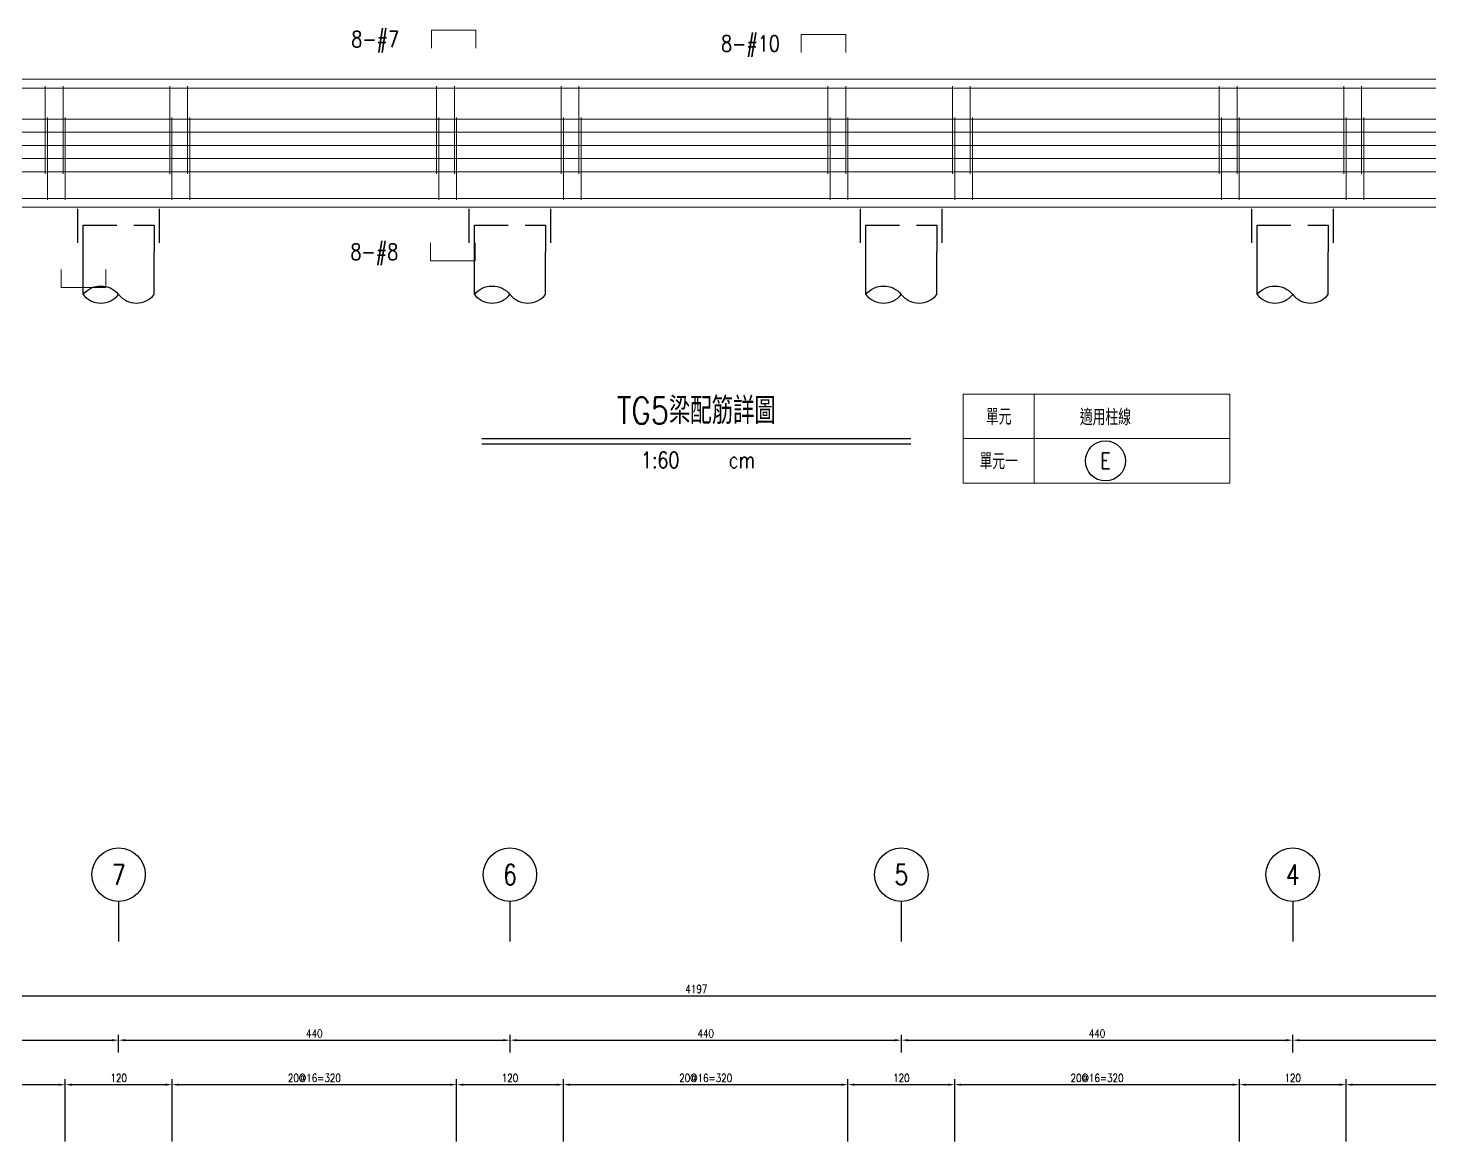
# Model space of a CAD drawing. Extents: x -4754 to 4976, y -19960 to 3841.
# Drawn here: x 1082 to 2658, y -15345 to -14087 of the extents above; entities that cross this region are included whole.
import ezdxf
from ezdxf.enums import TextEntityAlignment as Align

# ---------------------------------------------------------------- set-up
doc = ezdxf.new("R2010")
doc.units = 0
doc.header["$LTSCALE"] = 3
doc.linetypes.add('DASHED', pattern=[19.05, 12.7, -6.35])
doc.layers.get('0').update_dxf_attribs({"linetype": 'CONTINUOUS'})
doc.layers.add('HB_0', color=7, linetype='CONTINUOUS', transparency=0.5)
for name, color, linetype in [('HB_DIM', 1, 'CONTINUOUS'), ('HB_SYMBOLS', 7, 'CONTINUOUS'), ('HB_TXT_CTEXT', 2, 'CONTINUOUS'), ('鋼筋', 3, 'CONTINUOUS')]:
    doc.layers.add(name, color=color, linetype=linetype)
doc.styles.get("Standard").update_dxf_attribs({"font": 'ROMANS.shx', "width": 0.8, "bigfont": 'chineset.shx'})
doc.dimstyles.new('30', dxfattribs={"dimscale": 3, "dimtxt": 3, "dimasz": 2.5, "dimexe": 2, "dimexo": 2, "dimgap": 1, "dimtad": 1, "dimdsep": 46, "dimtxsty": 'Standard', "dimcen": 0, "dimclrd": 256, "dimclre": 256, "dimclrt": 2, "dimadec": 0, "dimazin": 0, "dimtfac": 1, "dimtix": 1, "dimtmove": 2, "dimatfit": 3, "dimfxl": 1, "dimtolj": 1, "dimtzin": 0, "dimarcsym": 0})

# ---------------------------------------------------------------- blocks, each defined once
blk = doc.blocks.new('pile_vertical')
at = {"color": 252, "linetype": 'DASHED'}
for p, q in [((-46, -40), (-46, 0)), ((46, -40), (46, 0))]:
    blk.add_line(p, q, dxfattribs=at)
at = {"linetype": 'Continuous'}
for p, q in [((-40, -98.1), (-40, -50)), ((40, -98.1), (40, -50))]:
    blk.add_line(p, q, dxfattribs=at)
at = {"color": 252, "linetype": 'DASHED'}
blk.add_lwpolyline([(-40, -50), (-40, -20), (40, -20), (40, -50)], dxfattribs=at)
at = {"linetype": 'Continuous'}
for points in [[(-40, -98.1, -0.48), (0, -98.1, 0.48), (40, -98.1, 0.48)], [(-40, -98.1, 0.48), (0, -98.1, 0.48)]]:
    blk.add_lwpolyline(points, format="xyb", dxfattribs=at)
blk = doc.blocks.new('title_beam')
at = {"color": 3, "linetype": 'Continuous'}
blk.add_line((-241.2, 0), (241.2, 0), dxfattribs=at)
at = {"color": 1, "linetype": 'Continuous'}
blk.add_line((-241.2, -6), (241.2, -6), dxfattribs=at)
at = {"color": 3, "linetype": 'Continuous', "width": 0.8}
blk.add_attdef('TITLE', text='', height=30, dxfattribs=at).set_placement((0, 33), align=Align.MIDDLE)
at = {"linetype": 'Continuous', "width": 0.8}
blk.add_attdef('SCALE', text='', height=18, dxfattribs=at).set_placement((-40.6, -24), align=Align.MIDDLE)
blk.add_attdef('CM', (36.5, -33), '', height=18, dxfattribs=at)
blk = doc.blocks.new('line_tag')
at = {"layer": 'HB_SYMBOLS', "color": 4, "linetype": 'Continuous'}
blk.add_circle((0, 0), 22.5, dxfattribs=at)
at = {"color": 4, "linetype": 'Continuous', "width": 0.8}
blk.add_attdef('A', text='', height=18, dxfattribs=at).set_placement((0, 0), align=Align.MIDDLE)
blk = doc.blocks.new('line_guide')
at = {"color": 4, "linetype": 'Continuous'}
blk.add_line((0, 0), (0, -45), dxfattribs=at)
blk.add_circle((0, 30), 30, dxfattribs=at)
at = {"color": 4, "linetype": 'Continuous', "width": 0.8}
blk.add_attdef('A', text='', height=22.5, dxfattribs=at).set_placement((0, 30), align=Align.MIDDLE)
blk = doc.blocks.new('*D392')
at = {"layer": 'HB_DIM', "linetype": 'Continuous', "lineweight": -2}
for p, q in [((803.6, -15338.8), (803.6, -15268.8)), ((1123.6, -15338.8), (1123.6, -15268.8)), ((811.1, -15274.8), (1116.1, -15274.8))]:
    blk.add_line(p, q, dxfattribs=at)
at = {"layer": 'HB_DIM'}
for points in [[(811.1, -15273.6), (811.1, -15276.1), (803.6, -15274.8)], [(1116.1, -15276.1), (1116.1, -15273.6), (1123.6, -15274.8)]]:
    blk.add_solid(points, dxfattribs=at)
at = {"layer": 'HB_DIM', "color": 2, "linetype": 'Continuous', "insert": (963.6, -15267.3), "char_height": 9, "attachment_point": 5, "rotation": 0}
blk.add_mtext('\\A1;20@16=320', dxfattribs=at)
blk = doc.blocks.new('*D393')
at = {"layer": 'HB_DIM', "linetype": 'Continuous', "lineweight": -2}
for p, q in [((1123.6, -15338.8), (1123.6, -15268.8)), ((1243.6, -15338.8), (1243.6, -15268.8)), ((1131.1, -15274.8), (1236.1, -15274.8))]:
    blk.add_line(p, q, dxfattribs=at)
at = {"layer": 'HB_DIM'}
for points in [[(1131.1, -15273.6), (1131.1, -15276.1), (1123.6, -15274.8)], [(1236.1, -15276.1), (1236.1, -15273.6), (1243.6, -15274.8)]]:
    blk.add_solid(points, dxfattribs=at)
at = {"layer": 'HB_DIM', "color": 2, "linetype": 'Continuous', "insert": (1183.6, -15267.3), "char_height": 9, "attachment_point": 5, "rotation": 0}
blk.add_mtext('\\A1;120', dxfattribs=at)
blk = doc.blocks.new('*D394')
at = {"layer": 'HB_DIM', "linetype": 'Continuous', "lineweight": -2}
for p, q in [((1243.6, -15338.8), (1243.6, -15268.8)), ((1563.6, -15338.8), (1563.6, -15268.8)), ((1251.1, -15274.8), (1556.1, -15274.8))]:
    blk.add_line(p, q, dxfattribs=at)
at = {"layer": 'HB_DIM'}
for points in [[(1251.1, -15273.6), (1251.1, -15276.1), (1243.6, -15274.8)], [(1556.1, -15276.1), (1556.1, -15273.6), (1563.6, -15274.8)]]:
    blk.add_solid(points, dxfattribs=at)
at = {"layer": 'HB_DIM', "color": 2, "linetype": 'Continuous', "insert": (1403.6, -15267.3), "char_height": 9, "attachment_point": 5, "rotation": 0}
blk.add_mtext('\\A1;20@16=320', dxfattribs=at)
blk = doc.blocks.new('*D395')
at = {"layer": 'HB_DIM', "linetype": 'Continuous', "lineweight": -2}
for p, q in [((1563.6, -15338.8), (1563.6, -15268.8)), ((1683.6, -15338.8), (1683.6, -15268.8)), ((1571.1, -15274.8), (1676.1, -15274.8))]:
    blk.add_line(p, q, dxfattribs=at)
at = {"layer": 'HB_DIM'}
for points in [[(1571.1, -15273.6), (1571.1, -15276.1), (1563.6, -15274.8)], [(1676.1, -15276.1), (1676.1, -15273.6), (1683.6, -15274.8)]]:
    blk.add_solid(points, dxfattribs=at)
at = {"layer": 'HB_DIM', "color": 2, "linetype": 'Continuous', "insert": (1623.6, -15267.3), "char_height": 9, "attachment_point": 5, "rotation": 0}
blk.add_mtext('\\A1;120', dxfattribs=at)
blk = doc.blocks.new('*D396')
at = {"layer": 'HB_DIM', "linetype": 'Continuous', "lineweight": -2}
for p, q in [((1683.6, -15338.8), (1683.6, -15268.8)), ((2003.6, -15338.8), (2003.6, -15268.8)), ((1691.1, -15274.8), (1996.1, -15274.8))]:
    blk.add_line(p, q, dxfattribs=at)
at = {"layer": 'HB_DIM'}
for points in [[(1691.1, -15273.6), (1691.1, -15276.1), (1683.6, -15274.8)], [(1996.1, -15276.1), (1996.1, -15273.6), (2003.6, -15274.8)]]:
    blk.add_solid(points, dxfattribs=at)
at = {"layer": 'HB_DIM', "color": 2, "linetype": 'Continuous', "insert": (1843.6, -15267.3), "char_height": 9, "attachment_point": 5, "rotation": 0}
blk.add_mtext('\\A1;20@16=320', dxfattribs=at)
blk = doc.blocks.new('*D397')
at = {"layer": 'HB_DIM', "linetype": 'Continuous', "lineweight": -2}
for p, q in [((2003.6, -15338.8), (2003.6, -15268.8)), ((2123.6, -15338.8), (2123.6, -15268.8)), ((2011.1, -15274.8), (2116.1, -15274.8))]:
    blk.add_line(p, q, dxfattribs=at)
at = {"layer": 'HB_DIM'}
for points in [[(2011.1, -15273.6), (2011.1, -15276.1), (2003.6, -15274.8)], [(2116.1, -15276.1), (2116.1, -15273.6), (2123.6, -15274.8)]]:
    blk.add_solid(points, dxfattribs=at)
at = {"layer": 'HB_DIM', "color": 2, "linetype": 'Continuous', "insert": (2063.6, -15267.3), "char_height": 9, "attachment_point": 5, "rotation": 0}
blk.add_mtext('\\A1;120', dxfattribs=at)
blk = doc.blocks.new('*D398')
at = {"layer": 'HB_DIM', "linetype": 'Continuous', "lineweight": -2}
for p, q in [((2123.6, -15338.8), (2123.6, -15268.8)), ((2443.6, -15338.8), (2443.6, -15268.8)), ((2131.1, -15274.8), (2436.1, -15274.8))]:
    blk.add_line(p, q, dxfattribs=at)
at = {"layer": 'HB_DIM'}
for points in [[(2131.1, -15273.6), (2131.1, -15276.1), (2123.6, -15274.8)], [(2436.1, -15276.1), (2436.1, -15273.6), (2443.6, -15274.8)]]:
    blk.add_solid(points, dxfattribs=at)
at = {"layer": 'HB_DIM', "color": 2, "linetype": 'Continuous', "insert": (2283.6, -15267.3), "char_height": 9, "attachment_point": 5, "rotation": 0}
blk.add_mtext('\\A1;20@16=320', dxfattribs=at)
blk = doc.blocks.new('*D399')
at = {"layer": 'HB_DIM', "linetype": 'Continuous', "lineweight": -2}
for p, q in [((2443.6, -15338.8), (2443.6, -15268.8)), ((2563.6, -15338.8), (2563.6, -15268.8)), ((2451.1, -15274.8), (2556.1, -15274.8))]:
    blk.add_line(p, q, dxfattribs=at)
at = {"layer": 'HB_DIM'}
for points in [[(2451.1, -15273.6), (2451.1, -15276.1), (2443.6, -15274.8)], [(2556.1, -15276.1), (2556.1, -15273.6), (2563.6, -15274.8)]]:
    blk.add_solid(points, dxfattribs=at)
at = {"layer": 'HB_DIM', "color": 2, "linetype": 'Continuous', "insert": (2503.6, -15267.3), "char_height": 9, "attachment_point": 5, "rotation": 0}
blk.add_mtext('\\A1;120', dxfattribs=at)
blk = doc.blocks.new('*D400')
at = {"layer": 'HB_DIM', "linetype": 'Continuous', "lineweight": -2}
for p, q in [((2563.6, -15338.8), (2563.6, -15268.8)), ((2883.6, -15338.8), (2883.6, -15268.8)), ((2571.1, -15274.8), (2876.1, -15274.8))]:
    blk.add_line(p, q, dxfattribs=at)
at = {"layer": 'HB_DIM'}
for points in [[(2571.1, -15273.6), (2571.1, -15276.1), (2563.6, -15274.8)], [(2876.1, -15276.1), (2876.1, -15273.6), (2883.6, -15274.8)]]:
    blk.add_solid(points, dxfattribs=at)
at = {"layer": 'HB_DIM', "color": 2, "linetype": 'Continuous', "insert": (2723.6, -15267.3), "char_height": 9, "attachment_point": 5, "rotation": 0}
blk.add_mtext('\\A1;20@16=320', dxfattribs=at)
blk = doc.blocks.new('*D406')
at = {"layer": 'HB_DIM', "linetype": 'Continuous', "lineweight": -2}
for p, q in [((-265.4, -15338.8), (-265.4, -15168.8)), ((-257.9, -15174.8), (3924.1, -15174.8)), ((3931.6, -15338.8), (3931.6, -15168.8))]:
    blk.add_line(p, q, dxfattribs=at)
at = {"layer": 'HB_DIM'}
for points in [[(-257.9, -15173.6), (-257.9, -15176.1), (-265.4, -15174.8)], [(3924.1, -15176.1), (3924.1, -15173.6), (3931.6, -15174.8)]]:
    blk.add_solid(points, dxfattribs=at)
at = {"layer": 'HB_DIM', "color": 2, "linetype": 'Continuous', "insert": (1833.1, -15167.3), "char_height": 9, "attachment_point": 5, "rotation": 0}
blk.add_mtext('\\A1;4197', dxfattribs=at)
blk = doc.blocks.new('*D410')
at = {"layer": 'HB_DIM', "linetype": 'Continuous', "lineweight": -2}
for p, q in [((743.6, -15238.8), (743.6, -15218.8)), ((751.1, -15224.8), (1176.1, -15224.8)), ((1183.6, -15238.8), (1183.6, -15218.8))]:
    blk.add_line(p, q, dxfattribs=at)
at = {"layer": 'HB_DIM'}
for points in [[(751.1, -15223.6), (751.1, -15226.1), (743.6, -15224.8)], [(1176.1, -15226.1), (1176.1, -15223.6), (1183.6, -15224.8)]]:
    blk.add_solid(points, dxfattribs=at)
at = {"layer": 'HB_DIM', "color": 2, "linetype": 'Continuous', "insert": (963.6, -15217.3), "char_height": 9, "attachment_point": 5, "rotation": 0}
blk.add_mtext('\\A1;440', dxfattribs=at)
blk = doc.blocks.new('*D411')
at = {"layer": 'HB_DIM', "linetype": 'Continuous', "lineweight": -2}
for p, q in [((1183.6, -15238.8), (1183.6, -15218.8)), ((1191.1, -15224.8), (1616.1, -15224.8)), ((1623.6, -15238.8), (1623.6, -15218.8))]:
    blk.add_line(p, q, dxfattribs=at)
at = {"layer": 'HB_DIM'}
for points in [[(1191.1, -15223.6), (1191.1, -15226.1), (1183.6, -15224.8)], [(1616.1, -15226.1), (1616.1, -15223.6), (1623.6, -15224.8)]]:
    blk.add_solid(points, dxfattribs=at)
at = {"layer": 'HB_DIM', "color": 2, "linetype": 'Continuous', "insert": (1403.6, -15217.3), "char_height": 9, "attachment_point": 5, "rotation": 0}
blk.add_mtext('\\A1;440', dxfattribs=at)
blk = doc.blocks.new('*D412')
at = {"layer": 'HB_DIM', "linetype": 'Continuous', "lineweight": -2}
for p, q in [((1623.6, -15238.8), (1623.6, -15218.8)), ((1631.1, -15224.8), (2056.1, -15224.8)), ((2063.6, -15238.8), (2063.6, -15218.8))]:
    blk.add_line(p, q, dxfattribs=at)
at = {"layer": 'HB_DIM'}
for points in [[(1631.1, -15223.6), (1631.1, -15226.1), (1623.6, -15224.8)], [(2056.1, -15226.1), (2056.1, -15223.6), (2063.6, -15224.8)]]:
    blk.add_solid(points, dxfattribs=at)
at = {"layer": 'HB_DIM', "color": 2, "linetype": 'Continuous', "insert": (1843.6, -15217.3), "char_height": 9, "attachment_point": 5, "rotation": 0}
blk.add_mtext('\\A1;440', dxfattribs=at)
blk = doc.blocks.new('*D413')
at = {"layer": 'HB_DIM', "linetype": 'Continuous', "lineweight": -2}
for p, q in [((2063.6, -15238.8), (2063.6, -15218.8)), ((2071.1, -15224.8), (2496.1, -15224.8)), ((2503.6, -15238.8), (2503.6, -15218.8))]:
    blk.add_line(p, q, dxfattribs=at)
at = {"layer": 'HB_DIM'}
for points in [[(2071.1, -15223.6), (2071.1, -15226.1), (2063.6, -15224.8)], [(2496.1, -15226.1), (2496.1, -15223.6), (2503.6, -15224.8)]]:
    blk.add_solid(points, dxfattribs=at)
at = {"layer": 'HB_DIM', "color": 2, "linetype": 'Continuous', "insert": (2283.6, -15217.3), "char_height": 9, "attachment_point": 5, "rotation": 0}
blk.add_mtext('\\A1;440', dxfattribs=at)
blk = doc.blocks.new('*D414')
at = {"layer": 'HB_DIM', "linetype": 'Continuous', "lineweight": -2}
for p, q in [((2503.6, -15238.8), (2503.6, -15218.8)), ((2511.1, -15224.8), (2936.1, -15224.8)), ((2943.6, -15238.8), (2943.6, -15218.8))]:
    blk.add_line(p, q, dxfattribs=at)
at = {"layer": 'HB_DIM'}
for points in [[(2511.1, -15223.6), (2511.1, -15226.1), (2503.6, -15224.8)], [(2936.1, -15226.1), (2936.1, -15223.6), (2943.6, -15224.8)]]:
    blk.add_solid(points, dxfattribs=at)
at = {"layer": 'HB_DIM', "color": 2, "linetype": 'Continuous', "insert": (2723.6, -15217.3), "char_height": 9, "attachment_point": 5, "rotation": 0}
blk.add_mtext('\\A1;440', dxfattribs=at)

msp = doc.modelspace()

# ---------------------------------------------------------------- linework, layer by layer
at = {"layer": 'HB_0', "lineweight": 5}
msp.add_lwpolyline([(-265.427, -14288.802), (-265.427, -14144.802), (3931.573, -14144.802), (3931.573, -14288.802), (-265.427, -14288.802)], dxfattribs=at)
at = {"layer": 'HB_DIM', "color": 1, "linetype": 'Continuous'}
for points in [[(1417.327, -14189.802, 0, 1.25, 0), (1417.327, -14174.802, 0, 0, 0), (1417.327, -14099.802, 0, 0, 0), (1435.327, -14099.802, 0, 0, 0)], [(1833.073, -14154.802, 0, 1.25, 0), (1833.073, -14139.802, 0, 0, 0), (1833.073, -14104.802, 0, 0, 0), (1851.073, -14104.802, 0, 0, 0)], [(1416.351, -14248.802, 0, 1.25, 0), (1416.351, -14263.802, 0, 0, 0), (1416.351, -14338.802, 0, 0, 0), (1434.351, -14338.802, 0, 0, 0)]]:
    msp.add_lwpolyline(points, format="xyseb", dxfattribs=at)
at = {"layer": 'HB_TXT_CTEXT', "color": 4, "lineweight": 5, "true_color": 0x00ffff}
for p, q in [((2213.073, -14498.802), (2213.073, -14598.802)), ((2133.073, -14548.802), (2433.073, -14548.802))]:
    msp.add_line(p, q, dxfattribs=at)
msp.add_lwpolyline([(2133.073, -14498.802), (2133.073, -14598.802), (2433.073, -14598.802), (2433.073, -14498.802), (2133.073, -14498.802)], dxfattribs=at)
at = {"layer": 'HB_TXT_CTEXT', "lineweight": 5}
for points in [[(1535.327, -14109.802, -50), (1535.327, -14089.802, -50), (1585.327, -14089.802, -50), (1585.327, -14109.802, -50)], [(1951.073, -14114.802, -38), (1951.073, -14094.802, -38), (2001.073, -14094.802, -38), (2001.073, -14114.802, -38)], [(1534.351, -14328.802, -50), (1534.351, -14348.802, -50), (1584.351, -14348.802, -50), (1584.351, -14328.802, -50)], [(1119.147, -14358.802, -50), (1119.147, -14378.802, -50), (1169.147, -14378.802, -50), (1169.147, -14358.802, -50)]]:
    msp.add_polyline3d(points, dxfattribs=at)
at = {"layer": '鋼筋', "lineweight": 5}
for p, q in [((-244.937, -14154.802, -38), (3911.083, -14154.802, -38)), ((-244.937, -14154.802, -27.143), (3911.083, -14154.802, -27.143)), ((-244.937, -14154.802, -16.286), (3911.083, -14154.802, -16.286)), ((-244.937, -14154.802, -5.429), (3911.083, -14154.802, -5.429)), ((-244.937, -14154.802, 5.429), (3911.083, -14154.802, 5.429)), ((-244.937, -14154.802, 16.286), (3911.083, -14154.802, 16.286)), ((-244.937, -14154.802, 27.143), (3911.083, -14154.802, 27.143)), ((-244.937, -14154.802, 38), (3911.083, -14154.802, 38)), ((1101.033, -14163.352, 33.895), (1101.033, -14155.732, 33.895)), ((1101.033, -14155.732, 40.245), (1101.033, -14247.872, 40.245)), ((1101.033, -14247.872, -40.245), (1101.033, -14155.732, -40.245)), ((1101.033, -14155.732, -33.895), (1101.033, -14163.352, -33.895)), ((1121.033, -14163.352, 33.895), (1121.033, -14155.732, 33.895)), ((1121.033, -14155.732, 40.245), (1121.033, -14247.872, 40.245)), ((1121.033, -14247.872, -40.245), (1121.033, -14155.732, -40.245)), ((1121.033, -14155.732, -33.895), (1121.033, -14163.352, -33.895)), ((1241.033, -14163.352, 33.895), (1241.033, -14155.732, 33.895)), ((1241.033, -14155.732, 40.245), (1241.033, -14247.872, 40.245)), ((1241.033, -14247.872, -40.245), (1241.033, -14155.732, -40.245)), ((1241.033, -14155.732, -33.895), (1241.033, -14163.352, -33.895)), ((1261.033, -14163.352, 33.895), (1261.033, -14155.732, 33.895)), ((1261.033, -14155.732, 40.245), (1261.033, -14247.872, 40.245)), ((1261.033, -14247.872, -40.245), (1261.033, -14155.732, -40.245)), ((1261.033, -14155.732, -33.895), (1261.033, -14163.352, -33.895)), ((1541.033, -14163.352, 33.895), (1541.033, -14155.732, 33.895)), ((1541.033, -14155.732, 40.245), (1541.033, -14247.872, 40.245)), ((1541.033, -14247.872, -40.245), (1541.033, -14155.732, -40.245)), ((1541.033, -14155.732, -33.895), (1541.033, -14163.352, -33.895)), ((1561.033, -14163.352, 33.895), (1561.033, -14155.732, 33.895)), ((1561.033, -14155.732, 40.245), (1561.033, -14247.872, 40.245)), ((1561.033, -14247.872, -40.245), (1561.033, -14155.732, -40.245)), ((1561.033, -14155.732, -33.895), (1561.033, -14163.352, -33.895)), ((1681.033, -14163.352, 33.895), (1681.033, -14155.732, 33.895)), ((1681.033, -14155.732, 40.245), (1681.033, -14247.872, 40.245)), ((1681.033, -14247.872, -40.245), (1681.033, -14155.732, -40.245)), ((1681.033, -14155.732, -33.895), (1681.033, -14163.352, -33.895)), ((1701.033, -14163.352, 33.895), (1701.033, -14155.732, 33.895)), ((1701.033, -14155.732, 40.245), (1701.033, -14247.872, 40.245)), ((1701.033, -14247.872, -40.245), (1701.033, -14155.732, -40.245)), ((1701.033, -14155.732, -33.895), (1701.033, -14163.352, -33.895)), ((1981.033, -14163.352, 33.895), (1981.033, -14155.732, 33.895)), ((1981.033, -14155.732, 40.245), (1981.033, -14247.872, 40.245)), ((1981.033, -14247.872, -40.245), (1981.033, -14155.732, -40.245)), ((1981.033, -14155.732, -33.895), (1981.033, -14163.352, -33.895)), ((2001.033, -14163.352, 33.895), (2001.033, -14155.732, 33.895)), ((2001.033, -14155.732, 40.245), (2001.033, -14247.872, 40.245)), ((2001.033, -14247.872, -40.245), (2001.033, -14155.732, -40.245)), ((2001.033, -14155.732, -33.895), (2001.033, -14163.352, -33.895)), ((2121.033, -14163.352, 33.895), (2121.033, -14155.732, 33.895)), ((2121.033, -14155.732, 40.245), (2121.033, -14247.872, 40.245)), ((2121.033, -14247.872, -40.245), (2121.033, -14155.732, -40.245)), ((2121.033, -14155.732, -33.895), (2121.033, -14163.352, -33.895)), ((2141.033, -14163.352, 33.895), (2141.033, -14155.732, 33.895)), ((2141.033, -14155.732, 40.245), (2141.033, -14247.872, 40.245)), ((2141.033, -14247.872, -40.245), (2141.033, -14155.732, -40.245)), ((2141.033, -14155.732, -33.895), (2141.033, -14163.352, -33.895)), ((2421.033, -14163.352, 33.895), (2421.033, -14155.732, 33.895)), ((2421.033, -14155.732, 40.245), (2421.033, -14247.872, 40.245)), ((2421.033, -14247.872, -40.245), (2421.033, -14155.732, -40.245)), ((2421.033, -14155.732, -33.895), (2421.033, -14163.352, -33.895)), ((2441.033, -14163.352, 33.895), (2441.033, -14155.732, 33.895)), ((2441.033, -14155.732, 40.245), (2441.033, -14247.872, 40.245)), ((2441.033, -14247.872, -40.245), (2441.033, -14155.732, -40.245)), ((2441.033, -14155.732, -33.895), (2441.033, -14163.352, -33.895)), ((2561.033, -14163.352, 33.895), (2561.033, -14155.732, 33.895)), ((2561.033, -14155.732, 40.245), (2561.033, -14247.872, 40.245)), ((2561.033, -14247.872, -40.245), (2561.033, -14155.732, -40.245)), ((2561.033, -14155.732, -33.895), (2561.033, -14163.352, -33.895)), ((2581.033, -14163.352, 33.895), (2581.033, -14155.732, 33.895)), ((2581.033, -14155.732, 40.245), (2581.033, -14247.872, 40.245)), ((2581.033, -14247.872, -40.245), (2581.033, -14155.732, -40.245)), ((2581.033, -14155.732, -33.895), (2581.033, -14163.352, -33.895)), ((-245.657, -14189.802, -50), (3911.803, -14189.802, -50)), ((-245.657, -14189.802, -35.714), (3911.803, -14189.802, -35.714)), ((-245.657, -14189.802, -21.429), (3911.803, -14189.802, -21.429)), ((-245.657, -14189.802, -7.143), (3911.803, -14189.802, -7.143)), ((-245.657, -14189.802, 7.143), (3911.803, -14189.802, 7.143)), ((-245.657, -14189.802, 21.429), (3911.803, -14189.802, 21.429)), ((-245.657, -14189.802, 35.714), (3911.803, -14189.802, 35.714)), ((-245.657, -14189.802, 50), (3911.803, -14189.802, 50)), ((1103.573, -14198.852, 45.395), (1103.573, -14191.232, 45.395)), ((1103.573, -14191.232, 51.745), (1103.573, -14277.372, 51.745)), ((1103.573, -14277.372, -51.745), (1103.573, -14191.232, -51.745)), ((1103.573, -14191.232, -45.395), (1103.573, -14198.852, -45.395)), ((1123.573, -14198.852, 45.395), (1123.573, -14191.232, 45.395)), ((1123.573, -14191.232, 51.745), (1123.573, -14277.372, 51.745)), ((1123.573, -14277.372, -51.745), (1123.573, -14191.232, -51.745)), ((1123.573, -14191.232, -45.395), (1123.573, -14198.852, -45.395)), ((1243.573, -14198.852, 45.395), (1243.573, -14191.232, 45.395)), ((1243.573, -14191.232, 51.745), (1243.573, -14277.372, 51.745)), ((1243.573, -14277.372, -51.745), (1243.573, -14191.232, -51.745)), ((1243.573, -14191.232, -45.395), (1243.573, -14198.852, -45.395)), ((1263.573, -14198.852, 45.395), (1263.573, -14191.232, 45.395)), ((1263.573, -14191.232, 51.745), (1263.573, -14277.372, 51.745)), ((1263.573, -14277.372, -51.745), (1263.573, -14191.232, -51.745)), ((1263.573, -14191.232, -45.395), (1263.573, -14198.852, -45.395)), ((1543.573, -14198.852, 45.395), (1543.573, -14191.232, 45.395)), ((1543.573, -14191.232, 51.745), (1543.573, -14277.372, 51.745)), ((1543.573, -14277.372, -51.745), (1543.573, -14191.232, -51.745)), ((1543.573, -14191.232, -45.395), (1543.573, -14198.852, -45.395)), ((1563.573, -14198.852, 45.395), (1563.573, -14191.232, 45.395)), ((1563.573, -14191.232, 51.745), (1563.573, -14277.372, 51.745)), ((1563.573, -14277.372, -51.745), (1563.573, -14191.232, -51.745)), ((1563.573, -14191.232, -45.395), (1563.573, -14198.852, -45.395)), ((1683.573, -14198.852, 45.395), (1683.573, -14191.232, 45.395)), ((1683.573, -14191.232, 51.745), (1683.573, -14277.372, 51.745)), ((1683.573, -14277.372, -51.745), (1683.573, -14191.232, -51.745)), ((1683.573, -14191.232, -45.395), (1683.573, -14198.852, -45.395)), ((1703.573, -14198.852, 45.395), (1703.573, -14191.232, 45.395)), ((1703.573, -14191.232, 51.745), (1703.573, -14277.372, 51.745)), ((1703.573, -14277.372, -51.745), (1703.573, -14191.232, -51.745)), ((1703.573, -14191.232, -45.395), (1703.573, -14198.852, -45.395)), ((1983.573, -14198.852, 45.395), (1983.573, -14191.232, 45.395)), ((1983.573, -14191.232, 51.745), (1983.573, -14277.372, 51.745)), ((1983.573, -14277.372, -51.745), (1983.573, -14191.232, -51.745)), ((1983.573, -14191.232, -45.395), (1983.573, -14198.852, -45.395)), ((2003.573, -14198.852, 45.395), (2003.573, -14191.232, 45.395)), ((2003.573, -14191.232, 51.745), (2003.573, -14277.372, 51.745)), ((2003.573, -14277.372, -51.745), (2003.573, -14191.232, -51.745)), ((2003.573, -14191.232, -45.395), (2003.573, -14198.852, -45.395)), ((2123.573, -14198.852, 45.395), (2123.573, -14191.232, 45.395)), ((2123.573, -14191.232, 51.745), (2123.573, -14277.372, 51.745)), ((2123.573, -14277.372, -51.745), (2123.573, -14191.232, -51.745)), ((2123.573, -14191.232, -45.395), (2123.573, -14198.852, -45.395)), ((2143.573, -14198.852, 45.395), (2143.573, -14191.232, 45.395)), ((2143.573, -14191.232, 51.745), (2143.573, -14277.372, 51.745)), ((2143.573, -14277.372, -51.745), (2143.573, -14191.232, -51.745)), ((2143.573, -14191.232, -45.395), (2143.573, -14198.852, -45.395)), ((2423.573, -14198.852, 45.395), (2423.573, -14191.232, 45.395)), ((2423.573, -14191.232, 51.745), (2423.573, -14277.372, 51.745)), ((2423.573, -14277.372, -51.745), (2423.573, -14191.232, -51.745)), ((2423.573, -14191.232, -45.395), (2423.573, -14198.852, -45.395)), ((2443.573, -14198.852, 45.395), (2443.573, -14191.232, 45.395)), ((2443.573, -14191.232, 51.745), (2443.573, -14277.372, 51.745)), ((2443.573, -14277.372, -51.745), (2443.573, -14191.232, -51.745)), ((2443.573, -14191.232, -45.395), (2443.573, -14198.852, -45.395)), ((2563.573, -14198.852, 45.395), (2563.573, -14191.232, 45.395)), ((2563.573, -14191.232, 51.745), (2563.573, -14277.372, 51.745)), ((2563.573, -14277.372, -51.745), (2563.573, -14191.232, -51.745)), ((2563.573, -14191.232, -45.395), (2563.573, -14198.852, -45.395)), ((2583.573, -14198.852, 45.395), (2583.573, -14191.232, 45.395)), ((2583.573, -14191.232, 51.745), (2583.573, -14277.372, 51.745)), ((2583.573, -14277.372, -51.745), (2583.573, -14191.232, -51.745)), ((2583.573, -14191.232, -45.395), (2583.573, -14198.852, -45.395)), ((-243.427, -14204.552, -50), (3909.573, -14204.552, -50)), ((-243.427, -14204.552, 50), (3909.573, -14204.552, 50)), ((-243.427, -14219.302, -50), (3909.573, -14219.302, -50)), ((-243.427, -14219.302, 50), (3909.573, -14219.302, 50)), ((-250.537, -14248.802, -50), (3916.683, -14248.802, -50)), ((-250.537, -14248.802, -35.714), (3916.683, -14248.802, -35.714)), ((-250.537, -14248.802, -21.429), (3916.683, -14248.802, -21.429)), ((-250.537, -14248.802, -7.143), (3916.683, -14248.802, -7.143)), ((-250.537, -14248.802, 7.143), (3916.683, -14248.802, 7.143)), ((-250.537, -14248.802, 21.429), (3916.683, -14248.802, 21.429)), ((-250.537, -14248.802, 35.714), (3916.683, -14248.802, 35.714)), ((-250.537, -14248.802, 50), (3916.683, -14248.802, 50)), ((-243.427, -14234.052, -50), (3909.573, -14234.052, -50)), ((-243.427, -14234.052, 50), (3909.573, -14234.052, 50)), ((1101.033, -14251.047, 37.07), (1101.033, -14251.047, -37.07)), ((1121.033, -14251.047, 37.07), (1121.033, -14251.047, -37.07)), ((1241.033, -14251.047, 37.07), (1241.033, -14251.047, -37.07)), ((1261.033, -14251.047, 37.07), (1261.033, -14251.047, -37.07)), ((1541.033, -14251.047, 37.07), (1541.033, -14251.047, -37.07)), ((1561.033, -14251.047, 37.07), (1561.033, -14251.047, -37.07)), ((1681.033, -14251.047, 37.07), (1681.033, -14251.047, -37.07)), ((1701.033, -14251.047, 37.07), (1701.033, -14251.047, -37.07)), ((1981.033, -14251.047, 37.07), (1981.033, -14251.047, -37.07)), ((2001.033, -14251.047, 37.07), (2001.033, -14251.047, -37.07)), ((2121.033, -14251.047, 37.07), (2121.033, -14251.047, -37.07)), ((2141.033, -14251.047, 37.07), (2141.033, -14251.047, -37.07)), ((2421.033, -14251.047, 37.07), (2421.033, -14251.047, -37.07)), ((2441.033, -14251.047, 37.07), (2441.033, -14251.047, -37.07)), ((2561.033, -14251.047, 37.07), (2561.033, -14251.047, -37.07)), ((2581.033, -14251.047, 37.07), (2581.033, -14251.047, -37.07)), ((-246.742, -14278.802, -50), (3912.888, -14278.802, -50)), ((-246.742, -14278.802, -35.714), (3912.888, -14278.802, -35.714)), ((-246.742, -14278.802, -21.429), (3912.888, -14278.802, -21.429)), ((-246.742, -14278.802, -7.143), (3912.888, -14278.802, -7.143)), ((-246.742, -14278.802, 7.143), (3912.888, -14278.802, 7.143)), ((-246.742, -14278.802, 21.429), (3912.888, -14278.802, 21.429)), ((-246.742, -14278.802, 35.714), (3912.888, -14278.802, 35.714)), ((-246.742, -14278.802, 50), (3912.888, -14278.802, 50)), ((1103.573, -14280.547, 48.57), (1103.573, -14280.547, -48.57)), ((1123.573, -14280.547, 48.57), (1123.573, -14280.547, -48.57)), ((1243.573, -14280.547, 48.57), (1243.573, -14280.547, -48.57)), ((1263.573, -14280.547, 48.57), (1263.573, -14280.547, -48.57)), ((1543.573, -14280.547, 48.57), (1543.573, -14280.547, -48.57)), ((1563.573, -14280.547, 48.57), (1563.573, -14280.547, -48.57)), ((1683.573, -14280.547, 48.57), (1683.573, -14280.547, -48.57)), ((1703.573, -14280.547, 48.57), (1703.573, -14280.547, -48.57)), ((1983.573, -14280.547, 48.57), (1983.573, -14280.547, -48.57)), ((2003.573, -14280.547, 48.57), (2003.573, -14280.547, -48.57)), ((2123.573, -14280.547, 48.57), (2123.573, -14280.547, -48.57)), ((2143.573, -14280.547, 48.57), (2143.573, -14280.547, -48.57)), ((2423.573, -14280.547, 48.57), (2423.573, -14280.547, -48.57)), ((2443.573, -14280.547, 48.57), (2443.573, -14280.547, -48.57)), ((2563.573, -14280.547, 48.57), (2563.573, -14280.547, -48.57)), ((2583.573, -14280.547, 48.57), (2583.573, -14280.547, -48.57))]:
    msp.add_line(p, q, dxfattribs=at)
at = {"layer": '鋼筋', "lineweight": 5, "extrusion": (1, -2.44929e-16, 0)}
for centre, start, end in [((-14155.732, 37.07, 1101.033), 270, 90), ((-14155.732, -37.07, 1101.033), 270, 90), ((-14155.732, 37.07, 1121.033), 270, 90), ((-14155.732, -37.07, 1121.033), 270, 90), ((-14155.732, 37.07, 1241.033), 270, 90), ((-14155.732, -37.07, 1241.033), 270, 90), ((-14155.732, 37.07, 1261.033), 270, 90), ((-14155.732, -37.07, 1261.033), 270, 90), ((-14155.732, 37.07, 1541.033), 270, 90), ((-14155.732, -37.07, 1541.033), 270, 90), ((-14155.732, 37.07, 1561.033), 270, 90), ((-14155.732, -37.07, 1561.033), 270, 90), ((-14155.732, 37.07, 1681.033), 270, 90), ((-14155.732, -37.07, 1681.033), 270, 90), ((-14155.732, 37.07, 1701.033), 270, 90), ((-14155.732, -37.07, 1701.033), 270, 90), ((-14155.732, 37.07, 1981.033), 270, 90), ((-14155.732, -37.07, 1981.033), 270, 90), ((-14155.732, 37.07, 2001.033), 270, 90), ((-14155.732, -37.07, 2001.033), 270, 90), ((-14155.732, 37.07, 2121.033), 270, 90), ((-14155.732, -37.07, 2121.033), 270, 90), ((-14155.732, 37.07, 2141.033), 270, 90), ((-14155.732, -37.07, 2141.033), 270, 90), ((-14155.732, 37.07, 2421.033), 270, 90), ((-14155.732, -37.07, 2421.033), 270, 90), ((-14155.732, 37.07, 2441.033), 270, 90), ((-14155.732, -37.07, 2441.033), 270, 90), ((-14155.732, 37.07, 2561.033), 270, 90), ((-14155.732, -37.07, 2561.033), 270, 90), ((-14155.732, 37.07, 2581.033), 270, 90), ((-14155.732, -37.07, 2581.033), 270, 90), ((-14191.232, 48.57, 1103.573), 270, 90), ((-14191.232, -48.57, 1103.573), 270, 90), ((-14191.232, 48.57, 1123.573), 270, 90), ((-14191.232, -48.57, 1123.573), 270, 90), ((-14191.232, 48.57, 1243.573), 270, 90), ((-14191.232, -48.57, 1243.573), 270, 90), ((-14191.232, 48.57, 1263.573), 270, 90), ((-14191.232, -48.57, 1263.573), 270, 90), ((-14191.232, 48.57, 1543.573), 270, 90), ((-14191.232, -48.57, 1543.573), 270, 90), ((-14191.232, 48.57, 1563.573), 270, 90), ((-14191.232, -48.57, 1563.573), 270, 90), ((-14191.232, 48.57, 1683.573), 270, 90), ((-14191.232, -48.57, 1683.573), 270, 90), ((-14191.232, 48.57, 1703.573), 270, 90), ((-14191.232, -48.57, 1703.573), 270, 90), ((-14191.232, 48.57, 1983.573), 270, 90), ((-14191.232, -48.57, 1983.573), 270, 90), ((-14191.232, 48.57, 2003.573), 270, 90), ((-14191.232, -48.57, 2003.573), 270, 90), ((-14191.232, 48.57, 2123.573), 270, 90), ((-14191.232, -48.57, 2123.573), 270, 90), ((-14191.232, 48.57, 2143.573), 270, 90), ((-14191.232, -48.57, 2143.573), 270, 90), ((-14191.232, 48.57, 2423.573), 270, 90), ((-14191.232, -48.57, 2423.573), 270, 90), ((-14191.232, 48.57, 2443.573), 270, 90), ((-14191.232, -48.57, 2443.573), 270, 90), ((-14191.232, 48.57, 2563.573), 270, 90), ((-14191.232, -48.57, 2563.573), 270, 90), ((-14191.232, 48.57, 2583.573), 270, 90), ((-14191.232, -48.57, 2583.573), 270, 90), ((-14247.872, 37.07, 1101.033), 90, 180), ((-14247.872, -37.07, 1101.033), 180, 270), ((-14247.872, 37.07, 1121.033), 90, 180), ((-14247.872, -37.07, 1121.033), 180, 270), ((-14247.872, 37.07, 1241.033), 90, 180), ((-14247.872, -37.07, 1241.033), 180, 270), ((-14247.872, 37.07, 1261.033), 90, 180), ((-14247.872, -37.07, 1261.033), 180, 270), ((-14247.872, 37.07, 1541.033), 90, 180), ((-14247.872, -37.07, 1541.033), 180, 270), ((-14247.872, 37.07, 1561.033), 90, 180), ((-14247.872, -37.07, 1561.033), 180, 270), ((-14247.872, 37.07, 1681.033), 90, 180), ((-14247.872, -37.07, 1681.033), 180, 270), ((-14247.872, 37.07, 1701.033), 90, 180), ((-14247.872, -37.07, 1701.033), 180, 270), ((-14247.872, 37.07, 1981.033), 90, 180), ((-14247.872, -37.07, 1981.033), 180, 270), ((-14247.872, 37.07, 2001.033), 90, 180), ((-14247.872, -37.07, 2001.033), 180, 270), ((-14247.872, 37.07, 2121.033), 90, 180), ((-14247.872, -37.07, 2121.033), 180, 270), ((-14247.872, 37.07, 2141.033), 90, 180), ((-14247.872, -37.07, 2141.033), 180, 270), ((-14247.872, 37.07, 2421.033), 90, 180), ((-14247.872, -37.07, 2421.033), 180, 270), ((-14247.872, 37.07, 2441.033), 90, 180), ((-14247.872, -37.07, 2441.033), 180, 270), ((-14247.872, 37.07, 2561.033), 90, 180), ((-14247.872, -37.07, 2561.033), 180, 270), ((-14247.872, 37.07, 2581.033), 90, 180), ((-14247.872, -37.07, 2581.033), 180, 270), ((-14277.372, 48.57, 1103.573), 90, 180), ((-14277.372, -48.57, 1103.573), 180, 270), ((-14277.372, 48.57, 1123.573), 90, 180), ((-14277.372, -48.57, 1123.573), 180, 270), ((-14277.372, 48.57, 1243.573), 90, 180), ((-14277.372, -48.57, 1243.573), 180, 270), ((-14277.372, 48.57, 1263.573), 90, 180), ((-14277.372, -48.57, 1263.573), 180, 270), ((-14277.372, 48.57, 1543.573), 90, 180), ((-14277.372, -48.57, 1543.573), 180, 270), ((-14277.372, 48.57, 1563.573), 90, 180), ((-14277.372, -48.57, 1563.573), 180, 270), ((-14277.372, 48.57, 1683.573), 90, 180), ((-14277.372, -48.57, 1683.573), 180, 270), ((-14277.372, 48.57, 1703.573), 90, 180), ((-14277.372, -48.57, 1703.573), 180, 270), ((-14277.372, 48.57, 1983.573), 90, 180), ((-14277.372, -48.57, 1983.573), 180, 270), ((-14277.372, 48.57, 2003.573), 90, 180), ((-14277.372, -48.57, 2003.573), 180, 270), ((-14277.372, 48.57, 2123.573), 90, 180), ((-14277.372, -48.57, 2123.573), 180, 270), ((-14277.372, 48.57, 2143.573), 90, 180), ((-14277.372, -48.57, 2143.573), 180, 270), ((-14277.372, 48.57, 2423.573), 90, 180), ((-14277.372, -48.57, 2423.573), 180, 270), ((-14277.372, 48.57, 2443.573), 90, 180), ((-14277.372, -48.57, 2443.573), 180, 270), ((-14277.372, 48.57, 2563.573), 90, 180), ((-14277.372, -48.57, 2563.573), 180, 270), ((-14277.372, 48.57, 2583.573), 90, 180), ((-14277.372, -48.57, 2583.573), 180, 270)]:
    msp.add_arc(centre, 3.175, start, end, dxfattribs=at)

# ---------------------------------------------------------------- block references
at = {"layer": 'HB_0', "linetype": 'Continuous'}
for p in [(1183.573, -14288.802), (1623.573, -14288.802), (2063.573, -14288.802), (2503.573, -14288.802)]:
    msp.add_blockref('pile_vertical', p, dxfattribs=at)
for p, values in [((1183.573, -15068.802), {'A': '7'}), ((1623.573, -15068.802), {'A': '6'}), ((2063.573, -15068.802), {'A': '5'}), ((2503.573, -15068.802), {'A': '4'})]:
    msp.add_blockref('line_guide', p, dxfattribs=at).add_auto_attribs(values)
at = {"layer": 'HB_TXT_CTEXT', "linetype": 'Continuous'}
for name, p, values in [('title_beam', (1833.073, -14548.802), {'TITLE': 'TG5梁配筋詳圖', 'SCALE': '1:60', 'CM': 'cm'}), ('line_tag', (2293.073, -14573.802), {'A': 'E'})]:
    msp.add_blockref(name, p, dxfattribs=at).add_auto_attribs(values)

# ---------------------------------------------------------------- texts
at = {"layer": 'HB_TXT_CTEXT', "linetype": 'Continuous', "width": 0.8}
for s, p in [(' 8-#7', (1435.327, -14099.802, -50)), (' 8-#10', (1851.073, -14104.802, -38)), (' 8-#8', (1434.351, -14338.802, -50))]:
    msp.add_text(s, height=18, dxfattribs=at).set_placement(p, align=Align.MIDDLE_LEFT)
for s, p in [('單元', (2173.073, -14523.802)), ('適用柱線', (2293.073, -14523.802)), ('單元一', (2173.073, -14573.802))]:
    msp.add_text(s, height=18, dxfattribs=at).set_placement(p, align=Align.MIDDLE)

# ---------------------------------------------------------------- dimensions: what is measured, and where the dimension line sits
at = {"layer": 'HB_DIM', "linetype": 'Continuous'}
for base, p1, p2, picture, middle in [((3931.573, -15174.802), (-265.427, -15344.802), (3931.573, -15344.802), '*D406', (1833.073, -15167.302)), ((1183.573, -15224.802), (743.573, -15244.802, 641), (1183.573, -15244.802, 201), '*D410', (963.573, -15217.302)), ((1623.573, -15224.802), (1183.573, -15244.802, 201), (1623.573, -15244.802, -239), '*D411', (1403.573, -15217.302)), ((2063.573, -15224.802), (1623.573, -15244.802, -239), (2063.573, -15244.802, -679), '*D412', (1843.573, -15217.302)), ((2503.573, -15224.802), (2063.573, -15244.802, -679), (2503.573, -15244.802, -1119), '*D413', (2283.573, -15217.302)), ((2943.573, -15224.802), (2503.573, -15244.802, -1119), (2943.573, -15244.802, -1559), '*D414', (2723.573, -15217.302)), ((1243.573, -15274.802), (1123.573, -15344.802, 45.395), (1243.573, -15344.802, 45.395), '*D393', (1183.573, -15267.302)), ((1683.573, -15274.802), (1563.573, -15344.802, 45.395), (1683.573, -15344.802, 45.395), '*D395', (1623.573, -15267.302)), ((2123.573, -15274.802), (2003.573, -15344.802, 45.395), (2123.573, -15344.802, 45.395), '*D397', (2063.573, -15267.302)), ((2563.573, -15274.802), (2443.573, -15344.802, 45.395), (2563.573, -15344.802, 45.395), '*D399', (2503.573, -15267.302))]:
    dim = msp.add_linear_dim(base=base, p1=p1, p2=p2, angle=0, dimstyle='30', override={"dimdec": 0, "dimpost": '<>'}, dxfattribs=at)
    dim.commit()
    dim.dimension.update_dxf_attribs({"geometry": picture, "text_midpoint": middle})
for base, p1, p2, picture, middle in [((1123.573, -15274.802), (803.573, -15344.802, 45.395), (1123.573, -15344.802, 45.395), '*D392', (963.573, -15267.302)), ((1563.573, -15274.802), (1243.573, -15344.802, 45.395), (1563.573, -15344.802, 45.395), '*D394', (1403.573, -15267.302)), ((2003.573, -15274.802), (1683.573, -15344.802, 45.395), (2003.573, -15344.802, 45.395), '*D396', (1843.573, -15267.302)), ((2443.573, -15274.802), (2123.573, -15344.802, 45.395), (2443.573, -15344.802, 45.395), '*D398', (2283.573, -15267.302)), ((2883.573, -15274.802), (2563.573, -15344.802, 45.395), (2883.573, -15344.802, 45.395), '*D400', (2723.573, -15267.302))]:
    dim = msp.add_linear_dim(base=base, p1=p1, p2=p2, angle=0, text='20@16=<>', dimstyle='30', override={"dimdec": 0, "dimpost": '<>'}, dxfattribs=at)
    dim.commit()
    dim.dimension.update_dxf_attribs({"geometry": picture, "text_midpoint": middle})

doc.saveas('drawing.dxf')
